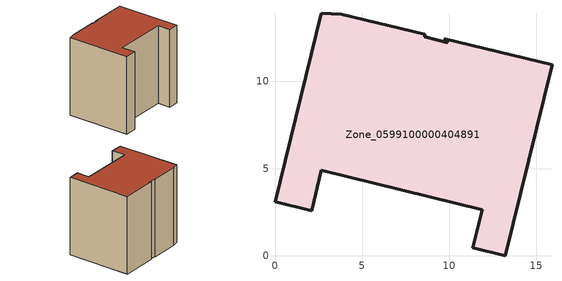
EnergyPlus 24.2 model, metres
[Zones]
Zone_0599100000404891
 floor ground (C_G): 3.81,13.84 8.59,12.7 8.59,12.56 9.9,12.21 9.7,12.44 15.89,10.97 13.21,0 11.33,0.47 11.88,2.64 2.65,4.91 2.1,2.6 0,3.1 2.65,13.91 z0
 wall outside (C_F): 15.89,10.97 9.7,12.44 9.9,12.21 8.59,12.56 8.59,12.7 3.81,13.84 2.65,13.91 0,3.1 2.1,2.6 2.65,4.91 11.88,2.64 11.33,0.47 13.21,0 15.89,10.97 z0:13.73
 roof outside (C_R): 9.7,12.44 9.9,12.21 8.59,12.56 8.59,12.7 3.81,13.84 2.65,13.91 0,3.1 2.1,2.6 2.65,4.91 11.88,2.64 11.33,0.47 13.21,0 15.89,10.97 z13.73
[BUILDING]
Pand.0599100000404891: North Axis=0; Terrain=City; Loads Convergence Tolerance Value=0.04; Temperature Convergence Tolerance Value=0.4; Solar Distribution=FullExterior; Maximum Number of Warmup Days=25; Minimum Number of Warmup Days=1
[Site:Location]
Rotterdam.The.Hague.AP_ZH_NLD Design_Conditions: Latitude=51.96; Longitude=4.45; Time Zone=1; Elevation=-4.5
[SITE:GROUNDTEMPERATURE:BUILDINGSURFACE]
18, 18, 18, 18, 18, 18, 18, 18, 18, 18, 18, 18
[MATERIAL] Thermal Absorptance=0.9; Solar Absorptance=0.7; Visible Absorptance=0.7
Name | Roughness | Thickness | Conductivity | Density | Specific Heat
G.TI.1946 | MediumSmooth | 0.15 | 1 | 540 | 1210
F.TI.1946 | Rough | 0.3 | 0.857143 | 1920 | 840
R.TI.1946 | MediumRough | 0.2 | 0.1 | 1500 | 1000
[CONSTRUCTION]
C_G: G.TI.1946
C_F: F.TI.1946
C_R: R.TI.1946
[ZONE]
Zone_0599100000404891: Type=1; Multiplier=1; Ceiling Height=Autocalculate; Volume=Autocalculate; Floor Area=autocalculate; Part of Total Floor Area=Yes
[ZONEINFILTRATION:DESIGNFLOWRATE]
Infil_Zone_0599100000404891: Zone or ZoneList or Space or SpaceList=Zone_0599100000404891; Schedule=AlwaysOn; Design Flow Rate Calculation Method=Flow/Area; Flow Rate per Floor Area=0.003; Constant Term Coefficient=1; Temperature Term Coefficient=0; Velocity Term Coefficient=0; Velocity Squared Term Coefficient=0
[HVACTEMPLATE:ZONE:IDEALLOADSAIRSYSTEM]
Zone_0599100000404891: Maximum Heating Supply Air Temperature=50; Minimum Cooling Supply Air Temperature=13; Maximum Heating Supply Air Humidity Ratio=0.0156; Minimum Cooling Supply Air Humidity Ratio=0.0077; Heating Limit=NoLimit; Cooling Limit=NoLimit; Dehumidification Control Type=ConstantSensibleHeatRatio; Cooling Sensible Heat Ratio=0.7; Dehumidification Setpoint=60; Humidification Control Type=None; Humidification Setpoint=30; Outdoor Air Method=None; Outdoor Air Flow Rate per Person=0.00944; Outdoor Air Flow Rate per Zone Floor Area=0; Outdoor Air Flow Rate per Zone=0; Demand Controlled Ventilation Type=None; Outdoor Air Economizer Type=NoEconomizer; Heat Recovery Type=None; Sensible Heat Recovery Effectiveness=0.7; Latent Heat Recovery Effectiveness=0.65
[ZONECONTROL:THERMOSTAT]
ThermostatControl_Zone_0599100000404891: Zone or ZoneList=Zone_0599100000404891; Control Type Schedule=DualSetpointControlType; Control 1=Thermostat_Zone_0599100000404891; Temperature Difference Between Cutout And Setpoint=0
[THERMOSTATSETPOINT:DUALSETPOINT]
Thermostat_Zone_0599100000404891: Heating Setpoint Temperature Schedule=HeatingSetpoint_Zone_0599100000404891; Cooling Setpoint Temperature Schedule=CoolingSetpoint_Zone_0599100000404891
[SCHEDULE:COMPACT]
HeatingSetpoint_Zone_0599100000404891: Through: 12/31, For: AllDays, Until: 24:00, 21
CoolingSetpoint_Zone_0599100000404891: Through: 12/31, For: AllDays, Until: 24:00, 24
DualSetpointControlType: Through: 12/31, For: AllDays, Until: 24:00, 4
AlwaysOn: Through: 12/31, For: AllDays, Until: 24:00, 1
